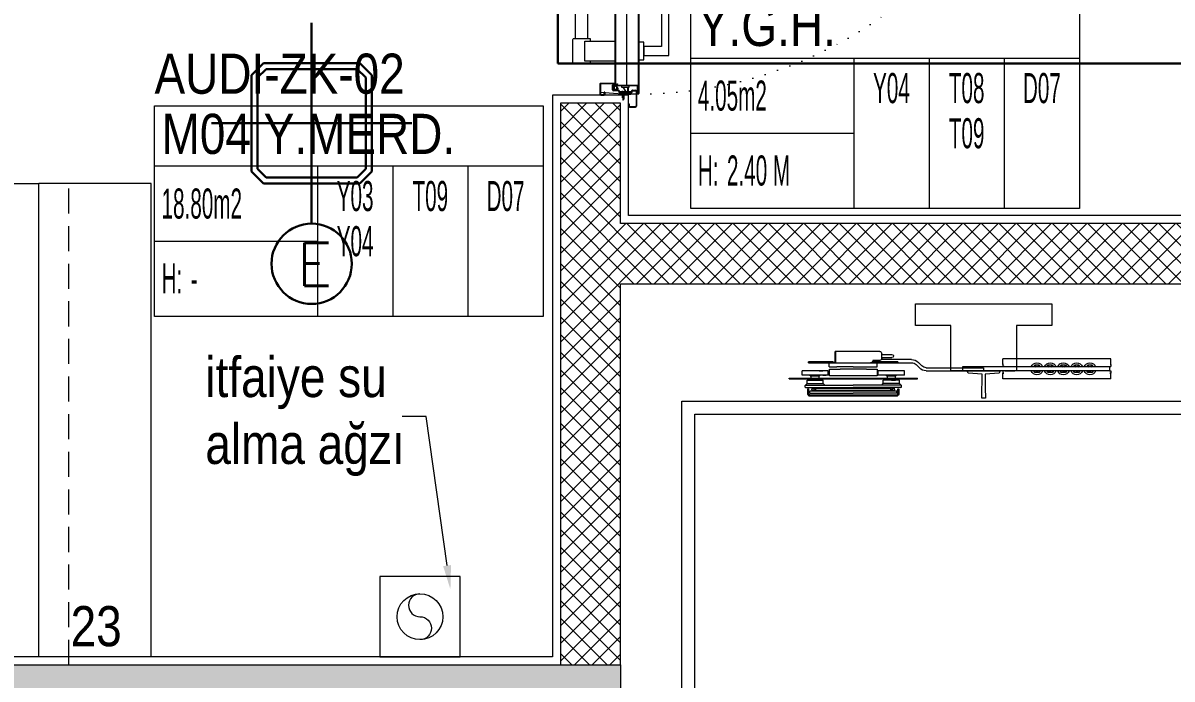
# Model space of a CAD drawing. Extents: x -1701 to 23780, y -363 to 7742.
# Drawn here: x 1608.5 to 1895, y 2511.5 to 2675 of the extents above; entities that cross this region are included whole.
import ezdxf
from ezdxf import colors
from ezdxf.entities.mleader import LeaderData, LeaderLine
from ezdxf.enums import TextEntityAlignment as Align
from ezdxf.math import Vec2, Vec3

# ---------------------------------------------------------------- set-up
doc = ezdxf.new("R2010")
doc.units = 0
doc.header["$LTSCALE"] = 25
doc.header["$MEASUREMENT"] = 0
doc.linetypes.add('Audi$0$DOT2', pattern=[0.125, 0, -0.125])
doc.linetypes.add('Audi$0$HIDDEN', pattern=[0.375, 0.25, -0.125])
doc.layers.get('0').update_dxf_attribs({"color": 9, "lineweight": 9})
for name, color, linetype, lineweight in [('Audi$0$00', 8, 'Continuous', 9), ('Audi$0$01', 8, 'Continuous', 9), ('Audi$0$05V', 8, 'Continuous', 9), ('Audi$0$06D', 8, 'Continuous', 9), ('Audi$0$09W', 8, 'Continuous', 9), ('Audi$0$10', 8, 'Continuous', 9), ('Audi$0$14', 8, 'Continuous', 9), ('Audi$0$19', 8, 'Continuous', 9), ('Audi$0$19D', 8, 'Audi$0$DOT2', 9), ('Audi$0$20', 8, 'Audi$0$DOT2', 9), ('Audi$0$21', 8, 'Continuous', 9), ('Audi$0$32', 8, 'Continuous', 9), ('Audi$0$33', 8, 'Audi$0$BATTING', 9), ('Audi$0$35', 8, 'Continuous', 9), ('E-2x18(W) PL DOWNLIGHT ARMATÜR (SIVAÜSTÜ)', 7, 'Continuous', 30), ('E-ACİL AYDINLATMA KİTİ', 7, 'Continuous', 30), ('E-KABLO', 7, 'Continuous', 30)]:
    doc.layers.add(name, color=color, linetype=linetype, lineweight=lineweight)
doc.styles.add('Audi$0$Arial', font='arial.ttf', dxfattribs={"height": 2.5})
doc.styles.add('Audi$0$MuuM_TEXT-STANDART', font='ARIALN.TTF')
doc.styles.add('E-YAZI', font='txttw.shx')
doc.linetypes.add('Audi$0$BATTING', pattern='A,0.0001,-0.1,[134,ltypeshp.shx,S=0.1,R=0,X=-0.1,Y=0],-0.2,[134,ltypeshp.shx,S=0.1,R=180,X=0.1,Y=0],-0.1', length=0.4001)

# ---------------------------------------------------------------- blocks, each defined once
blk = doc.blocks.new('Audi$0$p-as-01')
for p, q in [((582, 0), (-582, 0)), ((-582, 0), (-582, -1432)), ((550, -32), (-550, -32)), ((-550, -32), (-550, -1432)), ((-640, -267), (-640, -427)), ((-638, -267), (-640, -267)), ((-638, -267), (-638, -427)), ((-658, -364.5), (-658, -299.5)), ((-647, -299.5), (-658, -299.5)), ((-647, -364.5), (-647, -299.5)), ((-635, -312), (-635, -352)), ((-626, -312), (-635, -312)), ((-621, -307), (-626, -312)), ((-626, -312), (-626, -352)), ((-622, -308), (-622, -427)), ((-617.5, -307), (-621, -307)), ((-616.5, -308), (-617.5, -307)), ((-616.5, -308), (-616.5, -427)), ((-613, -313.5), (-599, -313.5)), ((-599, -313.5), (-613, -313.5)), ((-613, -315.5), (-613, -313.5)), ((-613, -313.5), (-613, -315.5)), ((-680, -377), (-680, -315.5)), ((-680, -315.5), (-680, -372)), ((-680, -315.5), (-678, -315.5)), ((-678, -315.5), (-680, -315.5)), ((-678, -377), (-678, -315.5)), ((-678, -315.5), (-678, -367)), ((-658, -342), (-658, -351)), ((-645.5, -320), (-647, -320)), ((-645.5, -320), (-645.5, -332)), ((-640, -322), (-645.5, -322)), ((-645.5, -332), (-645.5, -322)), ((-645.5, -332), (-645.5, -342)), ((-645.5, -344), (-645.5, -332)), ((-640, -342), (-645.5, -342)), ((-635, -322), (-638, -322)), ((-635, -342), (-638, -342)), ((-635, -332), (-635, -322)), ((-635, -332), (-635, -342)), ((-616.5, -318.5), (-613.9, -333.5)), ((-613.9, -520.5), (-613.9, -333.5)), ((-610.1, -333.5), (-613.9, -333.5)), ((-613, -315.5), (-599, -315.5)), ((-613, -315.5), (-599, -315.5)), ((-607.5, -318.5), (-610.1, -333.5)), ((-610.1, -333.5), (-610.1, -520.5)), ((-607.5, -535.5), (-607.5, -318.5)), ((-602, -318.5), (-607.5, -318.5)), ((-602, -318.5), (-602, -427)), ((-598, -318.7), (-598, -316.5)), ((-598, -316.5), (-598, -318.7)), ((-598, -318.7), (-598, -535.2)), ((-598, -318.7), (-598, -535.2)), ((-596, -316.5), (-596, -537.5)), ((-596, -537.5), (-596, -316.5)), ((-680, -372), (-678, -372)), ((-678, -372), (-680, -372)), ((-680, -377), (-680, -372)), ((-678, -367), (-678, -572.4)), ((-668, -367), (-678, -367)), ((-678, -367), (-678, -386.5)), ((-678, -372), (-678, -367)), ((-678, -377), (-678, -372)), ((-668, -367), (-668, -386.5)), ((-645.7, -367.5), (-661.7, -367.5)), ((-661.7, -367.5), (-661.7, -394.1)), ((-658, -360), (-658, -351)), ((-647, -364.5), (-658, -364.5)), ((-645.5, -344), (-647, -344)), ((-647, -350.9), (-647, -359.1)), ((-645.7, -394.1), (-645.7, -367.5)), ((-626, -352), (-635, -352)), ((-622, -356), (-626, -352)), ((-679, -382), (-706.1, -382)), ((-706.1, -493), (-706.1, -382)), ((-706.1, -383), (-678, -383)), ((-678, -377), (-680, -377)), ((-680, -377), (-678, -377)), ((-679, -382), (-679, -377)), ((-668, -427), (-668, -386.5)), ((-668, -396.5), (-668, -395.5)), ((-661.9, -427), (-661.9, -394.1)), ((-661.7, -394.1), (-661.9, -394.1)), ((-661.9, -395.2), (-661.9, -395.2)), ((-645.5, -427), (-645.5, -394.1)), ((-645.5, -395.2), (-645.5, -395.2)), ((-668, -427), (-668, -487)), ((-661.9, -459.9), (-661.9, -427)), ((-645.5, -459.9), (-645.5, -427)), ((-640, -427), (-640, -587)), ((-638, -427), (-638, -587)), ((-622, -546), (-622, -427)), ((-622, -432), (-622, -427)), ((-616.5, -546), (-616.5, -427)), ((-602, -535.5), (-602, -427)), ((-678, -448.9), (-678, -487)), ((-683.8, -476), (-684, -476)), ((-683.8, -493), (-683.8, -476)), ((-680, -477), (-680, -538.5)), ((-678, -477), (-680, -477)), ((-678, -477), (-680, -477)), ((-680, -482), (-680, -477)), ((-680, -538.5), (-680, -482)), ((-678, -482), (-680, -482)), ((-680, -482), (-678, -482)), ((-679, -477), (-679, -473.3)), ((-678, -477), (-678, -538.5)), ((-678, -482), (-678, -477)), ((-678, -538.5), (-678, -482)), ((-661.9, -458.8), (-661.9, -458.8)), ((-661.7, -459.9), (-661.9, -459.9)), ((-661.7, -459.9), (-661.7, -486.5)), ((-661.7, -486.5), (-645.7, -486.5)), ((-645.7, -486.5), (-645.7, -459.9)), ((-645.7, -459.9), (-645.5, -459.9)), ((-645.5, -458.8), (-645.5, -458.8)), ((-688.8, -498), (-701.1, -498)), ((-699, -498), (-699, -523.4)), ((-691, -498), (-691, -523.4)), ((-686, -572.4), (-686, -497.1)), ((-668, -487), (-678, -487)), ((-658, -554.5), (-658, -489.5)), ((-647, -489.5), (-658, -489.5)), ((-647, -554.5), (-647, -489.5)), ((-647, -503.1), (-647, -494.9)), ((-645.5, -510), (-647, -510)), ((-645.5, -510), (-645.5, -522)), ((-640, -512), (-645.5, -512)), ((-645.5, -522), (-645.5, -512)), ((-635, -512), (-638, -512)), ((-635, -542), (-635, -502)), ((-626, -502), (-635, -502)), ((-635, -522), (-635, -512)), ((-635, -522), (-635, -512)), ((-622, -498), (-626, -502)), ((-626, -542), (-626, -502)), ((-680, -538.5), (-678, -538.5)), ((-680, -538.5), (-678, -538.5)), ((-658, -550), (-658, -541)), ((-645.5, -534), (-647, -534)), ((-645.5, -534), (-645.5, -522)), ((-645.5, -522), (-645.5, -532)), ((-640, -532), (-645.5, -532)), ((-635, -532), (-638, -532)), ((-635, -522), (-635, -532)), ((-635, -522), (-635, -532)), ((-626, -542), (-635, -542)), ((-621, -547), (-626, -542)), ((-616.5, -535.5), (-613.9, -520.5)), ((-610.1, -520.5), (-613.9, -520.5)), ((-613, -538.5), (-599, -538.5)), ((-599, -538.5), (-613, -538.5)), ((-613, -538.5), (-613, -540.5)), ((-613, -538.5), (-613, -540.5)), ((-613, -540.5), (-599, -540.5)), ((-613, -540.5), (-599, -540.5)), ((-607.5, -535.5), (-610.1, -520.5)), ((-602, -535.5), (-607.5, -535.5)), ((-598, -535.2), (-598, -537.5)), ((-598, -535.2), (-598, -537.5)), ((-647, -554.5), (-658, -554.5)), ((-617.5, -547), (-621, -547)), ((-616.5, -546), (-617.5, -547)), ((-771, -582), (-825, -582)), ((-825, -582), (-825, -752)), ((-771, -670), (-771, -582)), ((-679, -589.3), (-670.5, -597.8)), ((-673.3, -583.7), (-665, -592)), ((-638, -587), (-640, -587)), ((-665.8, -609.1), (-665.8, -752)), ((-658, -608.9), (-658, -752)), ((-658, -670), (-771, -670)), ((-658, -752), (-658, -670)), ((-668, -1066), (-668, -699.5)), ((-668, -699.5), (-658, -699.5)), ((-658, -1066), (-658, -699.5)), ((-652, -713.5), (-658, -711)), ((-658, -711), (-658, -793)), ((-649.8, -748.2), (-652, -713.5)), ((-825, -752), (-825, -922)), ((-665.8, -752), (-658, -752)), ((-658, -834), (-658, -752)), ((-658, -752), (-658, -752)), ((-652, -790.5), (-649.8, -755.8)), ((-625.4, -748.2), (-649.8, -748.2)), ((-649.8, -755.8), (-625.4, -755.8)), ((-615.4, -747.5), (-625.4, -748.2)), ((-625.4, -755.8), (-615.4, -756)), ((-590, -747.5), (-615.4, -747.5)), ((-615.4, -756), (-590, -756.5)), ((-590, -756.5), (-590, -747.5)), ((-688, -1069.5), (-688, -799.5)), ((-674, -799.5), (-688, -799.5)), ((-674, -799.5), (-674, -801.5)), ((-673.5, -801.5), (-674, -801.5)), ((-673.5, -801.5), (-673.5, -800)), ((-673.5, -800), (-668.5, -800)), ((-668.5, -803.5), (-668.5, -800)), ((-668, -912.2), (-668, -799.5)), ((-658, -793), (-652, -790.5)), ((-657.5, -803.5), (-657.5, -800)), ((-657.5, -800), (-652.5, -800)), ((-652.5, -802.5), (-652.5, -800)), ((-638, -799.5), (-652, -799.5)), ((-652, -799.5), (-652, -802.5)), ((-638, -1069.5), (-638, -799.5)), ((-668.5, -803.5), (-668, -803.5)), ((-658, -803.5), (-657.5, -803.5)), ((-658, -804.5), (-658, -829.5)), ((-652.5, -802.5), (-652, -802.5)), ((-771, -922), (-771, -834)), ((-771, -834), (-658, -834)), ((-668, -876.9), (-672.5, -879.5)), ((-672.5, -879.5), (-672.5, -890.5)), ((-653.5, -879.5), (-658, -876.9)), ((-653.5, -890.5), (-653.5, -879.5)), ((-672.5, -890.5), (-668, -893.1)), ((-668, -909.9), (-672.5, -912.5)), ((-672.5, -912.5), (-672.5, -923.5)), ((-658, -893.1), (-653.5, -890.5)), ((-653.5, -912.5), (-658, -909.9)), ((-653.5, -923.5), (-653.5, -912.5)), ((-825, -922), (-771, -922)), ((-672.5, -923.5), (-668, -926.1)), ((-668, -942.9), (-672.5, -945.5)), ((-658, -926.1), (-653.5, -923.5)), ((-653.5, -945.5), (-658, -942.9)), ((-672.5, -945.5), (-672.5, -956.5)), ((-672.5, -956.5), (-668, -959.1)), ((-658, -959.1), (-653.5, -956.5)), ((-653.5, -956.5), (-653.5, -945.5)), ((-668, -975.9), (-672.5, -978.5)), ((-672.5, -978.5), (-672.5, -989.5)), ((-672.5, -989.5), (-668, -992.1)), ((-653.5, -978.5), (-658, -975.9)), ((-658, -992.1), (-653.5, -989.5)), ((-653.5, -989.5), (-653.5, -978.5)), ((-668, -1008.9), (-672.5, -1011.5)), ((-672.5, -1011.5), (-672.5, -1022.5)), ((-672.5, -1022.5), (-668, -1025.1)), ((-653.5, -1011.5), (-658, -1008.9)), ((-658, -1025.1), (-653.5, -1022.5)), ((-653.5, -1022.5), (-653.5, -1011.5)), ((-658, -1064.5), (-658, -1039.5)), ((-674, -1069.5), (-688, -1069.5)), ((-674, -1069.5), (-674, -1067.5)), ((-674, -1067.5), (-673.5, -1067.5)), ((-673.5, -1067.5), (-673.5, -1069)), ((-673.5, -1067.5), (-673.5, -1067.5)), ((-673.5, -1069), (-668.5, -1069)), ((-668.5, -1065.5), (-668.5, -1069)), ((-668.5, -1065.5), (-668, -1065.5)), ((-668, -1066), (-658, -1066)), ((-658, -1065.5), (-657.5, -1065.5)), ((-657.5, -1065.5), (-657.5, -1069)), ((-657.5, -1069), (-652.5, -1069)), ((-652.5, -1066.5), (-652.5, -1069)), ((-652.5, -1066.5), (-652, -1066.5)), ((-652, -1069.5), (-652, -1066.5)), ((-638, -1069.5), (-652, -1069.5))]:
    blk.add_line(p, q)
at = {"ltscale": 0.25}
blk.add_line((-659, -920), (-659, -1004), dxfattribs=at)
for centre in [(-612, -327), (-612, -527)]:
    blk.add_circle(centre, 3)
for centre, radius, start, end in [((-599, -316.5), 3, 0, 90), ((-599, -316.5), 3, 0, 90), ((-612, -327), 3, 0, 180), ((-612, -327), 3, 180, 0), ((-599, -316.5), 1, 0, 90), ((-599, -316.5), 1, 0, 90), ((-684, -470), 6, 270, 0), ((-701.1, -493), 5, 180, 270), ((-688.8, -493), 5, 270, 0), ((-695, -523.4), 4, 180, 0), ((-612, -527), 3, 0, 180), ((-612, -527), 3, 180, 0), ((-599, -537.5), 1, 270, 0), ((-599, -537.5), 3, 270, 0), ((-599, -537.5), 3, 270, 0), ((-599, -537.5), 1, 270, 0), ((-662, -572.4), 24, 180, 225), ((-662, -572.4), 16, 180, 225), ((-681.8, -609.1), 16, 0, 45), ((-682, -608.9), 24, 0, 45), ((-663, -885), 15, 109.4712, 250.5288), ((-663, -885), 9.5, 121.7569, 238.2431), ((-663, -885), 6, 146.4427, 213.5573), ((-663, -885), 15, 289.4712, 70.5288), ((-663, -885), 9.5, 301.7569, 58.2431), ((-663, -885), 6, 326.4427, 33.5573), ((-663, -918), 15, 109.4712, 250.5288), ((-663, -918), 9.5, 121.7569, 238.2431), ((-663, -918), 6, 146.4427, 213.5573), ((-663, -918), 15, 289.4712, 70.5288), ((-663, -918), 9.5, 301.7569, 58.2431), ((-663, -918), 6, 326.4427, 33.5573), ((-663, -951), 15, 109.4712, 250.5288), ((-663, -951), 9.5, 121.7569, 238.2431), ((-663, -951), 15, 289.4712, 70.5288), ((-663, -951), 9.5, 301.7569, 58.2431), ((-663, -984), 15, 109.4712, 250.5288), ((-663, -951), 6, 146.4427, 213.5573), ((-663, -951), 6, 326.4427, 33.5573), ((-663, -984), 15, 289.4712, 70.5288), ((-663, -984), 9.5, 121.7569, 238.2431), ((-663, -984), 6, 146.4427, 213.5573), ((-663, -984), 9.5, 301.7569, 58.2431), ((-663, -984), 6, 326.4427, 33.5573), ((-663, -1017), 15, 109.4712, 250.5288), ((-663, -1017), 9.5, 121.7569, 238.2431), ((-663, -1017), 6, 146.4427, 213.5573), ((-663, -1017), 15, 289.4712, 70.5288), ((-663, -1017), 9.5, 301.7569, 58.2431), ((-663, -1017), 6, 326.4427, 33.5573)]:
    blk.add_arc(centre, radius, start, end)
blk = doc.blocks.new('*U4592')
at = {"ltscale": 15}
for p, q in [((-24.9, 0.9), (-25.7, 0)), ((-24.9, -0.9), (-25.7, 0)), ((-22.9, 1.5), (-24.9, 0.9)), ((-22.9, 1.5), (-22.9, -1.5)), ((-21.2, -2.7), (-18.1, 2.8)), ((-21, -2.7), (-17.9, 2.7)), ((-19.7, -2.7), (-16.6, 2.8)), ((-19.5, -2.7), (-16.4, 2.7)), ((-18.5, 1.5), (-18.3, 2)), ((-18.2, -2.7), (-15.1, 2.8)), ((-18, -2.7), (-14.9, 2.7)), ((-17, 1.5), (-16.8, 2)), ((-16.7, -2.7), (-13.6, 2.8)), ((-16.5, -2.7), (-13.4, 2.7)), ((-15.5, 1.5), (-15.3, 2)), ((-15.2, -2.7), (-12.1, 2.8)), ((-15, -2.7), (-11.9, 2.7)), ((-14, 1.5), (-13.8, 2)), ((-13.7, -2.7), (-10.6, 2.8)), ((-13.5, -2.7), (-10.4, 2.7)), ((-12.5, 1.5), (-12.3, 2)), ((-12.2, -2.7), (-9.1, 2.8)), ((-12, -2.7), (-8.9, 2.7)), ((-11, 1.5), (-10.8, 2)), ((-10.7, -2.7), (-7.6, 2.8)), ((-10.5, -2.7), (-7.4, 2.7)), ((-9.5, 1.5), (-9.3, 2)), ((-9.2, -2.7), (-6.1, 2.8)), ((-9, -2.7), (-5.9, 2.7)), ((-8, 1.5), (-7.8, 2)), ((-7.7, -2.7), (-4.6, 2.8)), ((-7.5, -2.7), (-4.4, 2.7)), ((-6.5, 1.5), (-6.3, 2)), ((-6.2, -2.7), (-3.1, 2.8)), ((-6, -2.7), (-2.9, 2.7)), ((-5, 1.5), (-4.8, 2)), ((-4.7, -2.7), (-1.6, 2.8)), ((-4.5, -2.7), (-1.4, 2.7)), ((-3.5, 1.5), (-3.3, 2)), ((-2, 1.5), (-1.8, 2)), ((-0.5, 4.2), (-1.5, 1.5)), ((0, 0.5), (-0.6, 0.5)), ((-24.9, -0.9), (-22.9, -1.5)), ((-8.6, -1.5), (-22.9, -1.5)), ((-21.2, -2.7), (-20.9, -1.5)), ((-20.3, -1.5), (-19.1, -1.5)), ((-19.7, -2.7), (-19.4, -1.5)), ((-18.8, -1.5), (-17.6, -1.5)), ((-18.2, -2.7), (-17.9, -1.5)), ((-17.3, -1.5), (-16.1, -1.5)), ((-16.7, -2.7), (-16.4, -1.5)), ((-15.8, -1.5), (-14.6, -1.5)), ((-15.2, -2.7), (-14.9, -1.5)), ((-14.3, -1.5), (-13.1, -1.5)), ((-13.7, -2.7), (-13.4, -1.5)), ((-12.8, -1.5), (-11.6, -1.5)), ((-12.2, -2.7), (-11.9, -1.5)), ((-11.3, -1.5), (-10.1, -1.5)), ((-10.7, -2.7), (-10.4, -1.5)), ((-9.8, -1.5), (-8.6, -1.5)), ((-9.2, -2.7), (-8.9, -1.5)), ((-8.3, -1.5), (-7.1, -1.5)), ((-7.7, -2.7), (-7.4, -1.5)), ((-6.8, -1.5), (-5.6, -1.5)), ((-6.2, -2.7), (-5.9, -1.5)), ((-5.3, -1.5), (-4.1, -1.5)), ((-4.7, -2.7), (-4.4, -1.5)), ((-3.8, -1.5), (-2.1, -1.5)), ((-0.5, -4.2), (-1.5, -1.5)), ((0, -0.5), (-0.6, -0.5))]:
    blk.add_line(p, q, dxfattribs=at)
for p, q in [((-6.9, 1.5), (-22.9, 1.5)), ((-17.4, 1.5), (-18.6, 1.5)), ((-15.9, 1.5), (-17.1, 1.5)), ((-14.4, 1.5), (-15.6, 1.5)), ((-12.9, 1.5), (-14.1, 1.5)), ((-11.4, 1.5), (-12.6, 1.5)), ((-9.9, 1.5), (-11.1, 1.5)), ((-8.4, 1.5), (-9.6, 1.5)), ((-6.9, 1.5), (-8.1, 1.5)), ((-5.4, 1.5), (-6.6, 1.5)), ((-3.9, 1.5), (-5.1, 1.5)), ((-2.4, 1.5), (-3.6, 1.5)), ((-1.5, 1.5), (-2.1, 1.5)), ((0, 0.5), (0, 4.1)), ((-1.5, -1.5), (-2.1, -1.5)), ((0, -0.5), (0, -4.1))]:
    blk.add_line(p, q)
for centre, radius, start, end in [((-26, 3.9), 3.92, 274.361, 322.1025), ((-26, -3.9), 3.92, 37.8975, 85.639), ((-18, 2.8), 0.0971, 330.3204, 150.3204), ((-16.5, 2.8), 0.0971, 330.3204, 150.3204), ((-15, 2.8), 0.0971, 330.3204, 150.3204), ((-13.5, 2.8), 0.0971, 330.3204, 150.3204), ((-12, 2.8), 0.0971, 330.3204, 150.3204), ((-10.5, 2.8), 0.0971, 330.3204, 150.3204), ((-9, 2.8), 0.0971, 330.3204, 150.3204), ((-7.5, 2.8), 0.0971, 330.3204, 150.3204), ((-6, 2.8), 0.0971, 330.3204, 150.3204), ((-4.5, 2.8), 0.0971, 330.3204, 150.3204), ((-3, 2.8), 0.0971, 330.3204, 150.3204), ((-1.5, 2.8), 0.0971, 330.3204, 150.3204), ((-0.6, 0), 0.486, 90, 270), ((-0.3, 4.1), 0.25, 0, 150.0864), ((-21.1, -2.7), 0.0971, 150.3204, 330.3204), ((-19.6, -2.7), 0.0971, 150.3204, 330.3204), ((-18.1, -2.7), 0.0971, 150.3204, 330.3204), ((-16.6, -2.7), 0.0971, 150.3204, 330.3204), ((-15.1, -2.7), 0.0971, 150.3204, 330.3204), ((-13.6, -2.7), 0.0971, 150.3204, 330.3204), ((-12.1, -2.7), 0.0971, 150.3204, 330.3204), ((-10.6, -2.7), 0.0971, 150.3204, 330.3204), ((-9.1, -2.7), 0.0971, 150.3204, 330.3204), ((-7.6, -2.7), 0.0971, 150.3204, 330.3204), ((-6.1, -2.7), 0.0971, 150.3204, 330.3204), ((-4.6, -2.7), 0.0971, 150.3204, 330.3204), ((-0.3, -4.1), 0.25, 209.9136, 0)]:
    blk.add_arc(centre, radius, start, end, dxfattribs=at)
blk = doc.blocks.new('Audi$0$conta')
at = {"ltscale": 10}
for p, q in [((-2649.87, 5345.53), (-2649.81, 5345.61)), ((-2649.72, 5345.4), (-2649.28, 5345.4)), ((-2649.25, 5345.41), (-2649.09, 5345.51)), ((-2648.83, 5344.87), (-2648.56, 5345.24)), ((-2648.77, 5345.12), (-2648.63, 5345.3)), ((-2648.56, 5345.31), (-2648.56, 5345.31)), ((-2649.88, 5344.46), (-2649.78, 5344.3)), ((-2649.78, 5344.3), (-2649.74, 5344.3)), ((-2648.97, 5344.05), (-2648.78, 5343.8)), ((-2648.87, 5344.09), (-2648.7, 5343.86)), ((-2648.71, 5343.79), (-2648.71, 5343.79))]:
    blk.add_line(p, q, dxfattribs=at)
for centre, radius, start, end in [((-2653.03, 5345), 3.19, 350.4674, 8.9372), ((-2649.83, 5345.5), 0.05, 140.6345, 188.9372), ((-2649.74, 5345.58), 0.0696, 22.2428, 159.258), ((-2650.94, 5345.01), 1.24, 340.3382, 16.7772), ((-2649.72, 5345.37), 0.03, 90, 196.7772), ((-2649.28, 5345.45), 0.05, 270, 303.0062), ((-2649.08, 5345.49), 0.03, 4.7972, 123.0062), ((-2650.22, 5344.99), 1.27, 338.7066, 23.0418), ((-2649.01, 5345.57), 0.05, 18.7951, 42.1429), ((-2651.17, 5344.83), 2.33, 7.5897, 18.7951), ((-2648.59, 5345.27), 0.05, 52.7347, 142.7347), ((-2648.59, 5345.27), 0.05, 322.7347, 52.7347), ((-2649.87, 5344.47), 0.02, 170.4674, 213.7451), ((-2649.74, 5344.58), 0.03, 160.3382, 273.2666), ((-2649.56, 5341.55), 3.01, 80.4362, 93.2666), ((-2649.22, 5344.14), 0.231, 353.9571, 81.9004), ((-2649.06, 5344.54), 0.03, 260.4362, 338.7066), ((-2648.89, 5344.11), 0.1, 173.9571, 217.2653), ((-2658.2, 5345.19), 9.36, 353.6857, 357.8537), ((-2648.79, 5344.15), 0.1, 173.6857, 217.2653), ((-2648.81, 5345.15), 0.05, 187.5897, 322.7347), ((-2648.79, 5344.84), 0.05, 142.7347, 180.2669), ((-2648.74, 5343.83), 0.05, 217.2653, 307.2653), ((-2648.74, 5343.83), 0.05, 307.2653, 37.2653)]:
    blk.add_arc(centre, radius, start, end, dxfattribs=at)
for points, knots in [([(-2648.98, 5345.6), (-2649, 5345.63), (-2649.09, 5345.71), (-2649.23, 5345.44), (-2649.32, 5345.74), (-2649.39, 5345.46), (-2649.51, 5345.75), (-2649.59, 5345.5), (-2649.65, 5345.57), (-2649.68, 5345.61)], [0.0086373, 0.0086373, 0.0086373, 0.0086373, 0.1097304, 0.3133405, 0.4430081, 0.5658764, 0.7165186, 0.8527974, 0.9648495, 0.9648495, 0.9648495, 0.9648495]), ([(-2649.74, 5344.31), (-2649.74, 5344.34), (-2649.7, 5344.52), (-2649.59, 5344.33), (-2649.34, 5344.36), (-2649.23, 5344.37), (-2649.18, 5344.37)], [0, 0, 0, 0, 0.1008757, 0.3841126, 0.5436166, 0.6906785, 0.6906785, 0.6906785, 0.6906785])]:
    blk.add_open_spline(points, degree=3, knots=knots, dxfattribs=at)
blk = doc.blocks.new('Audi$0$p-yn_sackasa')
at = {"layer": 'Audi$0$10', "linetype": 'Continuous'}
for p, q in [((0, 6.16), (0, 6.9)), ((0.01, 6.9), (0.01, 6.15)), ((0.14, 6.9), (0.14, 6.16)), ((0.15, 6.9), (0.15, 6.16)), ((2.69, 7.16), (0.26, 7.16)), ((2.69, 7.15), (0.26, 7.15)), ((2.69, 7.02), (0.26, 7.02)), ((0.26, 7.01), (2.69, 7.01)), ((0.26, 6.05), (0.76, 6.05)), ((0.75, 6.04), (0.26, 6.04)), ((0.26, 5.91), (0.75, 5.91)), ((0.76, 5.9), (0.26, 5.9)), ((0.75, 5.91), (0.75, 6.04)), ((0.76, 5.9), (0.76, 6.05)), ((2.8, 3.29), (2.8, 6.9)), ((2.81, 3.29), (2.81, 6.9)), ((2.94, 3.29), (2.94, 6.9)), ((2.95, 3.29), (2.95, 6.9)), ((1.11, 2.52), (1.11, 3.73)), ((1.12, 2.52), (1.12, 3.73)), ((1.25, 3.73), (1.25, 2.52)), ((1.26, 2.52), (1.26, 3.73)), ((1.37, 3.98), (2.49, 3.98)), ((2.49, 3.97), (1.37, 3.97)), ((1.37, 3.84), (2.49, 3.84)), ((2.49, 3.83), (1.37, 3.83)), ((2.6, 3.69), (2.5, 3.36)), ((2.51, 3.35), (2.61, 3.69)), ((2.73, 3.65), (2.63, 3.32)), ((2.74, 3.64), (2.64, 3.31)), ((-2.19, 0), (-2.19, -0.15)), ((0.67, -0.71), (0.67, 2.27)), ((0.69, -0.71), (0.69, 2.27)), ((0.81, -0.71), (0.81, 2.27)), ((0.83, -0.71), (0.83, 2.27)), ((0.92, 2.33), (0.95, 2.32)), ((0.93, 2.34), (0.95, 2.33)), ((1.01, 2.46), (0.99, 2.47)), ((0.99, 2.46), (1.01, 2.45)), ((-2.95, -0.25), (-2.95, -1.75)), ((-2.94, -1.75), (-2.94, -0.25)), ((-2.81, -0.25), (-2.81, -1.75)), ((-2.8, -0.25), (-2.8, -1.75)), ((-2.19, 0), (-2.7, 0)), ((-2.2, -0.01), (-2.7, -0.01)), ((-2.2, -0.14), (-2.7, -0.14)), ((-2.19, -0.15), (-2.7, -0.15)), ((1.01, -1.85), (-2.7, -1.85)), ((1.01, -1.86), (-2.7, -1.86)), ((-2.7, -1.99), (1.01, -1.99)), ((1.01, -2), (-2.7, -2)), ((-2.2, -0.14), (-2.2, -0.01)), ((0.92, -0.77), (0.95, -0.76)), ((0.93, -0.78), (0.95, -0.77)), ((0.99, -0.89), (1.01, -0.88)), ((1.01, -0.89), (0.99, -0.91)), ((1.11, -0.96), (1.11, -1.75)), ((1.12, -0.96), (1.12, -1.75)), ((1.25, -0.96), (1.25, -1.75)), ((1.26, -0.96), (1.26, -1.75))]:
    blk.add_line(p, q, dxfattribs=at)
for points in [[(0.15, 2.14), (0.67, 2.14), (0.67, -0.54), (0.15, -0.54)], [(0.15, 2.14), (0.41, 2.14), (0.41, -0.54), (0.15, -0.54)]]:
    blk.add_lwpolyline(points, close=True, dxfattribs=at)
for centre, radius, start, end in [((0.26, 6.9), 0.261, 90, 180), ((0.26, 6.16), 0.261, 180, 270), ((0.26, 6.9), 0.249, 90, 180), ((0.26, 6.16), 0.249, 181.345, 271.3502), ((0.26, 6.9), 0.122, 90, 180), ((0.26, 6.16), 0.122, 180, 270), ((0.26, 6.9), 0.11, 90, 180), ((0.26, 6.16), 0.11, 180, 270), ((2.69, 6.9), 0.261, 0, 90), ((2.69, 6.9), 0.249, 0, 90), ((2.69, 6.9), 0.122, 0, 90), ((2.69, 6.9), 0.11, 0, 90), ((1.37, 3.73), 0.253, 90, 180), ((1.37, 3.73), 0.24, 90, 180), ((1.37, 3.73), 0.114, 90, 180), ((1.37, 3.73), 0.101, 90, 180), ((2.49, 3.72), 0.261, 342.8602, 90), ((2.49, 3.72), 0.249, 342.8613, 90), ((2.49, 3.72), 0.122, 342.8607, 90), ((2.49, 3.72), 0.11, 342.8621, 90), ((2.72, 3.29), 0.232, 162.8601, 0), ((2.72, 3.29), 0.219, 162.8613, 0), ((2.72, 3.29), 0.0927, 162.8605, 0), ((2.72, 3.29), 0.0801, 162.8624, 0), ((0.89, 2.27), 0.219, 63.2153, 180), ((0.89, 2.27), 0.206, 63.2169, 180), ((0.89, 2.27), 0.0801, 63.215, 180), ((0.89, 2.27), 0.0674, 63.2144, 180), ((1.04, 2.52), 0.206, 243.2197, 0), ((1.04, 2.52), 0.219, 243.2148, 0), ((1.04, 2.52), 0.0801, 243.2203, 0), ((1.04, 2.52), 0.0674, 243.2129, 0), ((-2.7, -0.25), 0.253, 90, 180), ((-2.7, -1.75), 0.253, 180, 270), ((-2.7, -0.25), 0.24, 90, 180), ((-2.7, -1.75), 0.24, 180, 270), ((-2.7, -0.25), 0.114, 90, 180), ((-2.7, -1.75), 0.114, 180, 270), ((-2.7, -0.25), 0.101, 90, 180), ((-2.7, -1.75), 0.101, 180, 270), ((0.89, -0.71), 0.219, 180, 296.785), ((0.89, -0.71), 0.206, 180, 296.7851), ((0.89, -0.71), 0.0801, 180, 296.785), ((0.89, -0.71), 0.0674, 180, 180.5245), ((0.89, -0.71), 0.0674, 180, 296.7871), ((1.04, -0.96), 0.219, 0, 116.7854), ((1.04, -0.96), 0.206, 0, 116.7836), ((1.04, -0.96), 0.0801, 0, 116.7811), ((1.04, -0.96), 0.0674, 0, 116.7871), ((1.01, -1.75), 0.114, 270, 0), ((1.01, -1.75), 0.24, 270, 0), ((1.01, -1.75), 0.101, 270, 0), ((1.01, -1.75), 0.253, 270, 0)]:
    blk.add_arc(centre, radius, start, end, dxfattribs=at)
at = {"layer": 'Audi$0$10', "xscale": 0.0842696629213483, "yscale": 0.0842696629213483, "zscale": 0.0842696629213483}
blk.add_blockref('*U4592', (0.95, 1.35), dxfattribs=at)
at = {"layer": 'Audi$0$14', "xscale": -0.7887640449438696, "yscale": 0.7887640449438696, "zscale": 0.7887640449438204, "rotation": 90}
blk.add_blockref('Audi$0$conta', (4217.78, -2086.42), dxfattribs=at)
blk = doc.blocks.new('*U4731')
blk.add_arc((114.7, -2.4), 105.4, 174.7953, 179.7834)
at = {"layer": 'Audi$0$06D'}
for points in [[(17.5, 9.56), (16.87, 9.56), (16.87, 13.56, -0.414214), (17.25, 13.93), (22.75, 13.93, -0.414214), (23.12, 13.56), (23.12, 9.56), (22.5, 9.56)], [(106.5, 9.56), (107.12, 9.56), (107.12, 13.56, 0.414214), (106.75, 13.93), (101.25, 13.93, 0.414214), (100.87, 13.56), (100.87, 9.56), (101.5, 9.56)]]:
    blk.add_lwpolyline(points, format="xyb", dxfattribs=at)
for points in [[(100.87, 13.31), (23.12, 13.31), (23.12, 10.18), (100.87, 10.18)], [(106.5, 12.06), (101.5, 12.06), (101.5, 3.44), (106.5, 3.44)], [(17.5, 10.94), (22.5, 10.94), (22.5, 3.44), (17.5, 3.44)]]:
    blk.add_lwpolyline(points, close=True, dxfattribs=at)
for points in [[(17.8, -2.56), (17.8, -3.81), (22.2, -3.81), (22.2, -2.56), (17.8, -2.56)], [(18.87, -3.81), (18.87, -10.06), (33.87, -10.06), (33.87, -8.19), (21.12, -8.19), (21.12, -8.19), (21.12, -3.81), (18.87, -3.81)]]:
    blk.add_lwpolyline(points, dxfattribs=at)
at = {"layer": 'Audi$0$10', "ltscale": 10}
for p, q in [((11.3, -2.19), (11.3, 3.34)), ((112.6, 3.44), (11.4, 3.44)), ((11.45, -2.29), (11.45, 3.24)), ((112.5, 3.29), (11.5, 3.29)), ((112.55, -2.29), (112.55, 3.24)), ((112.7, -2.19), (112.7, 3.34)), ((10, 0.68), (11, 1.33)), ((10, 0.68), (11, 1.33)), ((11, 0.28), (10, 0.28)), ((11, 0.28), (10, 0.28)), ((11, 0.08), (10, 0.08)), ((11, 0.08), (10, 0.08)), ((11, 1.76), (11, 1.33)), ((11.3, 1.76), (11, 1.76)), ((11, 1.76), (11, 1.33)), ((11.3, 1.76), (11, 1.76)), ((11, 1.33), (11, -0.17)), ((11, 1.33), (11, -0.17)), ((11.3, 1.33), (11.3, 1.76)), ((11.3, 1.33), (11.3, 1.76)), ((11.3, -0.17), (11.3, 1.33)), ((11.3, -0.17), (11.3, 1.33)), ((112.7, 1.76), (112.7, 0.26)), ((113, 1.76), (112.7, 1.76)), ((112.7, 0.26), (112.7, -0.17)), ((113, 0.26), (113, 1.76)), ((113, 1.51), (114, 1.51)), ((113, 1.31), (114, 1.31)), ((114, 0.91), (113, 0.26)), ((113, -0.17), (113, 0.26)), ((9.3, -2.46), (9.3, -2.34)), ((9.4, -2.24), (11.25, -2.24)), ((114.6, -2.56), (9.4, -2.56)), ((9.45, -2.41), (9.45, -2.39)), ((9.45, -2.39), (11.35, -2.39)), ((114.54, -2.41), (9.45, -2.41)), ((11, -0.17), (11.3, -0.17)), ((11, -0.17), (11.3, -0.17)), ((114.54, -2.39), (112.65, -2.39)), ((112.7, -0.17), (113, -0.17)), ((114.6, -2.24), (112.75, -2.24)), ((114.55, -2.41), (114.55, -2.39)), ((114.7, -2.46), (114.7, -2.34)), ((115.84, -2), (115.84, -2.43)), ((115.84, -2), (115.84, -2.43)), ((116.05, -2), (116.05, -2.43)), ((116.05, -2), (116.05, -2.43)), ((116.22, -2.16), (116.05, -2.16)), ((116.22, -2.16), (116.05, -2.16)), ((116.22, -2.16), (116.22, -2.29)), ((116.22, -2.16), (116.22, -2.29)), ((116.6, -2.73), (116.73, -2.62)), ((116.6, -2.73), (116.73, -2.62))]:
    blk.add_line(p, q, dxfattribs=at)
blk.add_circle((115.95, -3.26), 0.843, dxfattribs=at)
blk.add_circle((115.95, -3.26), 0.843, dxfattribs=at)
for centre, radius, start, end in [((11.44, 3.3), 0.141, 104.9271, 165.0729), ((112.5, 3.24), 0.05, 0, 90), ((112.6, 3.34), 0.1, 0, 90), ((9.4, -2.34), 0.1, 90, 180), ((9.4, -2.46), 0.1, 180, 270), ((9.45, -2.39), 0.005, 90, 180), ((9.45, -2.41), 0.005, 180, 270), ((11.25, -2.19), 0.05, 270, 0), ((11.35, -2.29), 0.1, 270, 0), ((112.65, -2.29), 0.1, 180, 270), ((112.75, -2.19), 0.05, 180, 270), ((114.54, -2.39), 0.005, 0, 90), ((114.54, -2.41), 0.005, 270, 360), ((114.6, -2.34), 0.1, 0, 90), ((114.6, -2.46), 0.1, 270, 0), ((115.42, -2.26), 0.302, 285.5524, 60.0315), ((115.42, -2.26), 0.302, 285.5524, 60.0315), ((115.42, -2.26), 0.428, 336.352, 37.621), ((115.42, -2.26), 0.428, 336.352, 37.621), ((115.95, -3.26), 1.01, 39.4092, 74.2861), ((115.95, -3.26), 1.01, 39.4092, 74.2861)]:
    blk.add_arc(centre, radius, start, end, dxfattribs=at)
at = {"layer": 'Audi$0$20'}
blk.add_lwpolyline([(114.7, -2.4), (114.7, -107.8)], dxfattribs=at)
blk.add_arc((114.7, -2.4), 105.4, 179.9649, 270, dxfattribs=at)
at = {"layer": 'Audi$0$33', "ltscale": 0.25}
blk.add_lwpolyline([(112.55, 0.48), (11.45, 0.48)], dxfattribs=at)
blk.add_blockref('Audi$0$p-yn_sackasa', (9, 0))
at = {"xscale": -1}
blk.add_blockref('Audi$0$p-yn_sackasa', (115, 0), dxfattribs=at)
blk = doc.blocks.new('Audi$0$0_roomno2')
blk.add_lwpolyline([(19.375, -10.5), (0, -10.5), (0, 0), (19.375, 0)], close=True)
for points in [[(0, -3), (19.375, -3)], [(8.125, -3), (8.125, -10.5)], [(11.875, -3), (11.875, -10.5)], [(15.625, -3), (15.625, -10.5)], [(0, -6.75), (8.125, -6.75)]]:
    blk.add_lwpolyline(points)
at = {"style": 'Audi$0$MuuM_TEXT-STANDART', "width": 0.6}
blk.add_text('H:', height=1.5, dxfattribs=at).set_placement((0.35, -8.608), align=Align.MIDDLE_LEFT)
at = {"style": 'Audi$0$Arial'}
blk.add_attdef('ODANO', (0, 1.17), '', height=2, dxfattribs=at)
blk.add_attdef('MEKANADI', text='', height=2, dxfattribs=at).set_placement((0.35, -3), align=Align.BOTTOM_LEFT)
at = {"style": 'Audi$0$MuuM_TEXT-STANDART', "width": 0.6}
for tag, p in [('YER01', (10, -4.5)), ('TAVAN01', (13.75, -4.5)), ('DUVAR01', (17.5, -4.5)), ('YER02', (10, -6.75)), ('TAVAN02', (13.75, -6.75)), ('DUVAR02', (17.5, -6.75)), ('YER03', (10, -9)), ('TAVAN03', (13.75, -9)), ('DUVAR03', (17.5, -9))]:
    blk.add_attdef(tag, text='', height=1.5, dxfattribs=at).set_placement(p, align=Align.MIDDLE_CENTER)
for tag, p in [('M2', (0.35, -4.875)), ('TEMIZTAVANYUKSEKLIGI', (1.8, -8.608))]:
    blk.add_attdef(tag, text='', height=1.5, dxfattribs=at).set_placement(p, align=Align.MIDDLE_LEFT)
blk = doc.blocks.new('Audi$0$itfaiye su alma ağzı')
blk.add_lwpolyline([(0, 5.715, 1), (0, 0, -1), (0, -5.715)], format="xyb")
blk.add_circle((0, 0), 5.715)
at = {"layer": 'Audi$0$06D'}
blk.add_lwpolyline([(-10, 10), (-10, -10), (10, -10), (10, 10)], close=True, dxfattribs=at)
blk = doc.blocks.new('Audi$0$p-zemin kat')
at = {"layer": 'Audi$0$09W'}
h = blk.add_hatch(dxfattribs=at)
h.set_pattern_fill('ANSI33', color=256, scale=25, style=0)
h.paths.add_polyline_path([(1222.5, 2515), (1757.5, 2515), (1757.5, 2430), (1962.5, 2430), (1962.5, 2390), (1717.5, 2390), (1717.5, 2475), (1212.5, 2475), (1212.5, 2390), (1162.5, 2390), (1162.5, 2515), (1162.5, 2825), (1962.5, 2825), (1962.5, 2785), (1212.5, 2785), (1212.5, 2515)])
h = blk.add_hatch(dxfattribs=at)
h.set_pattern_fill('ANSI37', color=256, scale=25, style=0)
h.paths.add_polyline_path([(1757.5, 2625), (1757.5, 2655), (1742.5, 2655), (1742.5, 2515), (1757.5, 2515), (1757.5, 2610), (1947.5, 2610), (1947.5, 2580), (1962.5, 2580), (1962.5, 2655), (1947.5, 2655), (1947.5, 2625)])
at = {"layer": 'Audi$0$00'}
blk.add_lwpolyline([(1757.5, 2625), (1757.5, 2655), (1742.5, 2655), (1742.5, 2515), (1757.5, 2515), (1757.5, 2610), (1947.5, 2610), (1947.5, 2580), (1962.5, 2580), (1962.5, 2655), (1947.5, 2655), (1947.5, 2625), (1757.5, 2625)], close=True, dxfattribs=at)
at = {"layer": 'Audi$0$01'}
blk.add_lwpolyline([(1222.5, 2515), (1757.5, 2515), (1757.5, 2430), (1962.5, 2430), (1962.5, 2390), (1717.5, 2390), (1717.5, 2475), (1212.5, 2475), (1212.5, 2390), (1162.5, 2390), (1162.5, 2515), (1162.5, 2825), (1962.5, 2825), (1962.5, 2785), (1212.5, 2785), (1212.5, 2515)], close=True, dxfattribs=at)
at = {"layer": 'Audi$0$14'}
blk.add_lwpolyline([(1964.5, 2580), (1964.5, 2657), (1945.5, 2657), (1945.5, 2627), (1759.5, 2627), (1759.5, 2657), (1740.5, 2657), (1740.5, 2517), (1214.5, 2517), (1214.5, 2783), (1740.5, 2783), (1740.5, 2763), (1759.5, 2763), (1759.5, 2783), (1945.5, 2783), (1945.5, 2763), (1964.5, 2763), (1964.5, 2827), (1184.5, 2827), (1184.5, 2870), (1182.5, 2870)], dxfattribs=at)
at = {"layer": 'Audi$0$19', "linetype": 'Continuous'}
for points in [[(1332.5, 2517), (1332.5, 2635), (1612.5, 2635)], [(1612.5, 2517), (1612.5, 2635)]]:
    blk.add_lwpolyline(points, dxfattribs=at)
at = {"layer": 'Audi$0$19D', "linetype": 'Audi$0$HIDDEN'}
blk.add_lwpolyline([(1620, 2515), (1620, 2635)], dxfattribs=at)
at = {"layer": 'Audi$0$05V', "xscale": -0.1, "yscale": 0.1, "rotation": 90}
blk.add_blockref('Audi$0$p-as-01', (1772.8, 2522.5), dxfattribs=at)
at = {"layer": 'Audi$0$10', "rotation": 89.99999625456732}
blk.add_blockref('*U4731', (1759.5, 2648), dxfattribs=at)
at = {"layer": 'Audi$0$21'}
ref = blk.add_blockref('Audi$0$0_roomno2', (1775.02, 2681.27), dxfattribs=dict(at, xscale=5, yscale=5, zscale=5))
ref.add_attrib('ODANO', 'AUDI-ZK-15', dxfattribs={"layer": '0', "height": 10, "style": 'Audi$0$MuuM_TEXT-STANDART'}).set_placement((1775.02, 2681.27), align=Align.BOTTOM_LEFT)
ref.add_attrib('MEKANADI', 'Y.G.H.', dxfattribs={"layer": '0', "height": 10, "style": 'Audi$0$MuuM_TEXT-STANDART'}).set_placement((1776.77, 2666.27), align=Align.BOTTOM_LEFT)
ref.add_attrib('M2', '4.05m2', dxfattribs={"layer": '0', "height": 7.5, "style": 'Audi$0$MuuM_TEXT-STANDART', "width": 0.6}).set_placement((1776.77, 2656.9), align=Align.MIDDLE_LEFT)
ref.add_attrib('TEMIZTAVANYUKSEKLIGI', '2.40 M', dxfattribs={"layer": '0', "height": 7.5, "style": 'Audi$0$MuuM_TEXT-STANDART', "width": 0.6}).set_placement((1784.02, 2638.23), align=Align.MIDDLE_LEFT)
ref.add_attrib('YER01', 'Y04', dxfattribs={"layer": '0', "height": 7.5, "style": 'Audi$0$MuuM_TEXT-STANDART', "width": 0.6}).set_placement((1825.02, 2658.77), align=Align.MIDDLE_CENTER)
ref.add_attrib('TAVAN01', 'T08', dxfattribs={"layer": '0', "height": 7.5, "style": 'Audi$0$MuuM_TEXT-STANDART', "width": 0.6}).set_placement((1843.77, 2658.77), align=Align.MIDDLE_CENTER)
ref.add_attrib('DUVAR01', 'D07', dxfattribs={"layer": '0', "height": 7.5, "style": 'Audi$0$MuuM_TEXT-STANDART', "width": 0.6}).set_placement((1862.52, 2658.77), align=Align.MIDDLE_CENTER)
ref.add_attrib('TAVAN02', 'T09', dxfattribs={"layer": '0', "height": 7.5, "style": 'Audi$0$MuuM_TEXT-STANDART', "width": 0.6}).set_placement((1843.77, 2647.52), align=Align.MIDDLE_CENTER)
ref = blk.add_blockref('Audi$0$0_roomno2', (1641.33, 2654.36), dxfattribs=dict(at, xscale=5, yscale=5, zscale=5))
ref.add_attrib('ODANO', 'AUDI-ZK-02', dxfattribs={"layer": '0', "height": 10, "style": 'Audi$0$MuuM_TEXT-STANDART'}).set_placement((1641.33, 2654.36), align=Align.BOTTOM_LEFT)
ref.add_attrib('MEKANADI', 'M04 Y.MERD.', dxfattribs={"layer": '0', "height": 10, "style": 'Audi$0$MuuM_TEXT-STANDART'}).set_placement((1643.08, 2639.36), align=Align.BOTTOM_LEFT)
ref.add_attrib('M2', '18.80m2', dxfattribs={"layer": '0', "height": 7.5, "style": 'Audi$0$MuuM_TEXT-STANDART', "width": 0.6}).set_placement((1643.08, 2629.99), align=Align.MIDDLE_LEFT)
ref.add_attrib('TEMIZTAVANYUKSEKLIGI', '-', dxfattribs={"layer": '0', "height": 7.5, "style": 'Audi$0$MuuM_TEXT-STANDART', "width": 0.6}).set_placement((1650.33, 2611.32), align=Align.MIDDLE_LEFT)
ref.add_attrib('YER01', 'Y03', dxfattribs={"layer": '0', "height": 7.5, "style": 'Audi$0$MuuM_TEXT-STANDART', "width": 0.6}).set_placement((1691.33, 2631.86), align=Align.MIDDLE_CENTER)
ref.add_attrib('TAVAN01', 'T09', dxfattribs={"layer": '0', "height": 7.5, "style": 'Audi$0$MuuM_TEXT-STANDART', "width": 0.6}).set_placement((1710.08, 2631.86), align=Align.MIDDLE_CENTER)
ref.add_attrib('DUVAR01', 'D07', dxfattribs={"layer": '0', "height": 7.5, "style": 'Audi$0$MuuM_TEXT-STANDART', "width": 0.6}).set_placement((1728.83, 2631.86), align=Align.MIDDLE_CENTER)
ref.add_attrib('YER02', 'Y04', dxfattribs={"layer": '0', "height": 7.5, "style": 'Audi$0$MuuM_TEXT-STANDART', "width": 0.6}).set_placement((1691.33, 2620.61), align=Align.MIDDLE_CENTER)
at = {"layer": 'Audi$0$32'}
blk.add_blockref('Audi$0$itfaiye su alma ağzı', (1707.5, 2527), dxfattribs=at)
blk = doc.blocks.new('100_ACİL AYDINLATMA KİTİ')
at = {"layer": 'E-ACİL AYDINLATMA KİTİ', "color": 3}
blk.add_circle((0, 0), 1.251, dxfattribs=at)
at = {"layer": 'E-ACİL AYDINLATMA KİTİ', "color": 3, "style": 'E-YAZI'}
blk.add_text('E', height=1.34, dxfattribs=at).set_placement((-0.448, -0.694))
blk = doc.blocks.new('100_2x18(W) PL DOWNLIGHT ARMATÜR (SIVAÜSTÜ)')
at = {"layer": 'E-2x18(W) PL DOWNLIGHT ARMATÜR (SIVAÜSTÜ)', "color": 4, "ltscale": 0.4}
for q in [(0, 25), (0, 25), (-25, 0), (-25, 0), (0, -25), (25, 0), (0, -25), (25, 0)]:
    blk.add_line((0, 0), q, dxfattribs=at)
at = {"layer": 'E-2x18(W) PL DOWNLIGHT ARMATÜR (SIVAÜSTÜ)', "color": 4}
for p, q in [((-12, 15), (-15, 12)), ((12, 15), (-12, 15)), ((15, 12), (12, 15)), ((-15, 12), (-15, -12)), ((-11.38, 13.5), (-13.5, 11.38)), ((11.38, 13.5), (-11.38, 13.5)), ((13.5, 11.38), (11.38, 13.5)), ((15, -12), (15, 12)), ((-13.5, 11.38), (-13.5, -11.38)), ((13.5, -11.38), (13.5, 11.38)), ((-13.5, -11.38), (-11.38, -13.5)), ((11.38, -13.5), (13.5, -11.38)), ((-15, -12), (-12, -15)), ((-11.38, -13.5), (11.38, -13.5)), ((12, -15), (15, -12)), ((-12, -15), (12, -15))]:
    blk.add_line(p, q, dxfattribs=at)
blk = doc.blocks.new('Audi')
at = {"layer": 'Audi$0$35'}
blk.add_lwpolyline([(1640.5, 2517), (1640.5, 2635), (1612.5, 2635)], dxfattribs=at)
at = {"layer": 'Audi$0$10'}
blk.add_blockref('Audi$0$p-zemin kat', (0, 0), dxfattribs=at)
at = {"layer": 'Audi$0$21', "style": 'Audi$0$MuuM_TEXT-STANDART'}
blk.add_text('23', height=10, dxfattribs=at).set_placement((1620.41, 2519.65))
at = {"layer": 'Audi$0$21'}
ml = blk.add_multileader_mtext('Standard', dxfattribs=at)
ml.set_content('itfaiye su alma ağzı', color=256, style='Audi$0$MuuM_TEXT-STANDART')
ml.set_leader_properties()
ml.build(insert=Vec2(0, 0))
ml.multileader.update_dxf_attribs({"text_right_attachment_type": 2, "dogleg_length": 0.36, "arrow_head_size": 6})
ctx = ml.context
ctx.base_point, ctx.char_height, ctx.arrow_head_size, ctx.landing_gap_size, ctx.plane_origin = Vec3(1653.2, 2585.28), 10, 6, 0.8, Vec3(1702.52, 2497.64)
ctx.right_attachment = 2
notes = []
notes.append((ctx, [(0, (1, 1, 0), (1709.06, 2576.87), (-1, 0), 6.04, [(0, [(1715.09, 2533.8)], 0, [])])]))
ctx.mtext.insert, ctx.mtext.width, ctx.mtext.flow_direction = Vec3(1654, 2591.75), 56.6275, 5
for ctx, leaders in notes:
    for number, flags, end, landing, length, lines in leaders:
        leader = LeaderData()
        leader.index, (leader.has_last_leader_line, leader.has_dogleg_vector, leader.attachment_direction) = number, flags
        leader.last_leader_point, leader.dogleg_vector, leader.dogleg_length = Vec3(end), Vec3(landing), length
        for number, points, colour, breaks in lines:
            line = LeaderLine()
            line.index, line.vertices, line.color, line.breaks = number, Vec3.list(points), colors.encode_raw_color(colour), breaks
            leader.lines.append(line)
        ctx.leaders.append(leader)

msp = doc.modelspace()

# ---------------------------------------------------------------- linework, layer by layer
at = {"layer": 'E-KABLO', "color": 4}
for p in [(1741.88, 2681.74), (1942.48, 2664.92)]:
    msp.add_line(p, (1741.88, 2664.92), dxfattribs=at)

# ---------------------------------------------------------------- block references
at = {"color": 6}
msp.add_blockref('Audi', (0, 0), dxfattribs=at)
at = {"layer": 'E-2x18(W) PL DOWNLIGHT ARMATÜR (SIVAÜSTÜ)', "color": 6}
msp.add_blockref('100_2x18(W) PL DOWNLIGHT ARMATÜR (SIVAÜSTÜ)', (1680.5, 2650), dxfattribs=at)
at = {"layer": 'E-ACİL AYDINLATMA KİTİ', "xscale": 8, "yscale": 8, "zscale": 8}
msp.add_blockref('100_ACİL AYDINLATMA KİTİ', (1680.5, 2614.99), dxfattribs=at)

doc.saveas('drawing.dxf')
